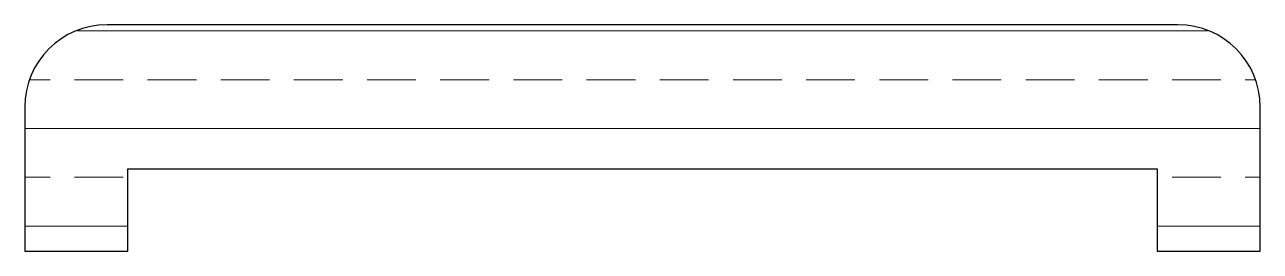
# Model space of a CAD drawing. Header units: metres. Extents: x -60 to 60, y -8 to 14.
import ezdxf

# ---------------------------------------------------------------- set-up
doc = ezdxf.new("R2010")
doc.units = ezdxf.units.M
doc.layers.add('A-DETL-GENF', color=92, linetype='Continuous', lineweight=18)

# ---------------------------------------------------------------- blocks, each defined once
blk = doc.blocks.new('42 MDF koplat - 22x120-1654465-00_0 Basismaterialen')
at = {"layer": 'A-DETL-GENF', "lineweight": 13}
h = blk.add_hatch(dxfattribs=at)
h.set_pattern_fill('FP_90', color=256, style=0, pattern_type=2)
h.set_pattern_definition([(0, (10804.317, 1785.404), (0, 9.476), []), (0, (10804.317, 1790.142), (0, 9.476), [4.738, -2.369])])
h.paths.add_polyline_path([(50, -8), (60, -8), (60, 6), (59.73, 8.07), (58.93, 10), (57.66, 11.66), (56, 12.93), (54.07, 13.73), (52, 14), (-52, 14), (-54.07, 13.73), (-56, 12.93), (-57.66, 11.66), (-58.93, 10), (-59.73, 8.07), (-60, 6), (-60, -8), (-50, -8), (-50, 0), (50, 0)])
at = {"layer": 'A-DETL-GENF', "lineweight": 25}
for p, q in [((0, 14), (-52, 14)), ((52, 14), (0, 14)), ((60, -8), (60, 6)), ((-60, 6), (-60, -8)), ((-50, 0), (0, 0)), ((0, 0), (50, 0)), ((50, 0), (50, -8)), ((-50, -8), (-50, 0)), ((-60, -8), (-50, -8)), ((50, -8), (60, -8))]:
    blk.add_line(p, q, dxfattribs=at)
for centre, start, end in [((-52, 6), 90, 180), ((52, 6), 0, 90)]:
    blk.add_arc(centre, 8, start, end, dxfattribs=at)

msp = doc.modelspace()

# ---------------------------------------------------------------- block references
msp.add_blockref('42 MDF koplat - 22x120-1654465-00_0 Basismaterialen', (0, 0))

doc.saveas('drawing.dxf')
